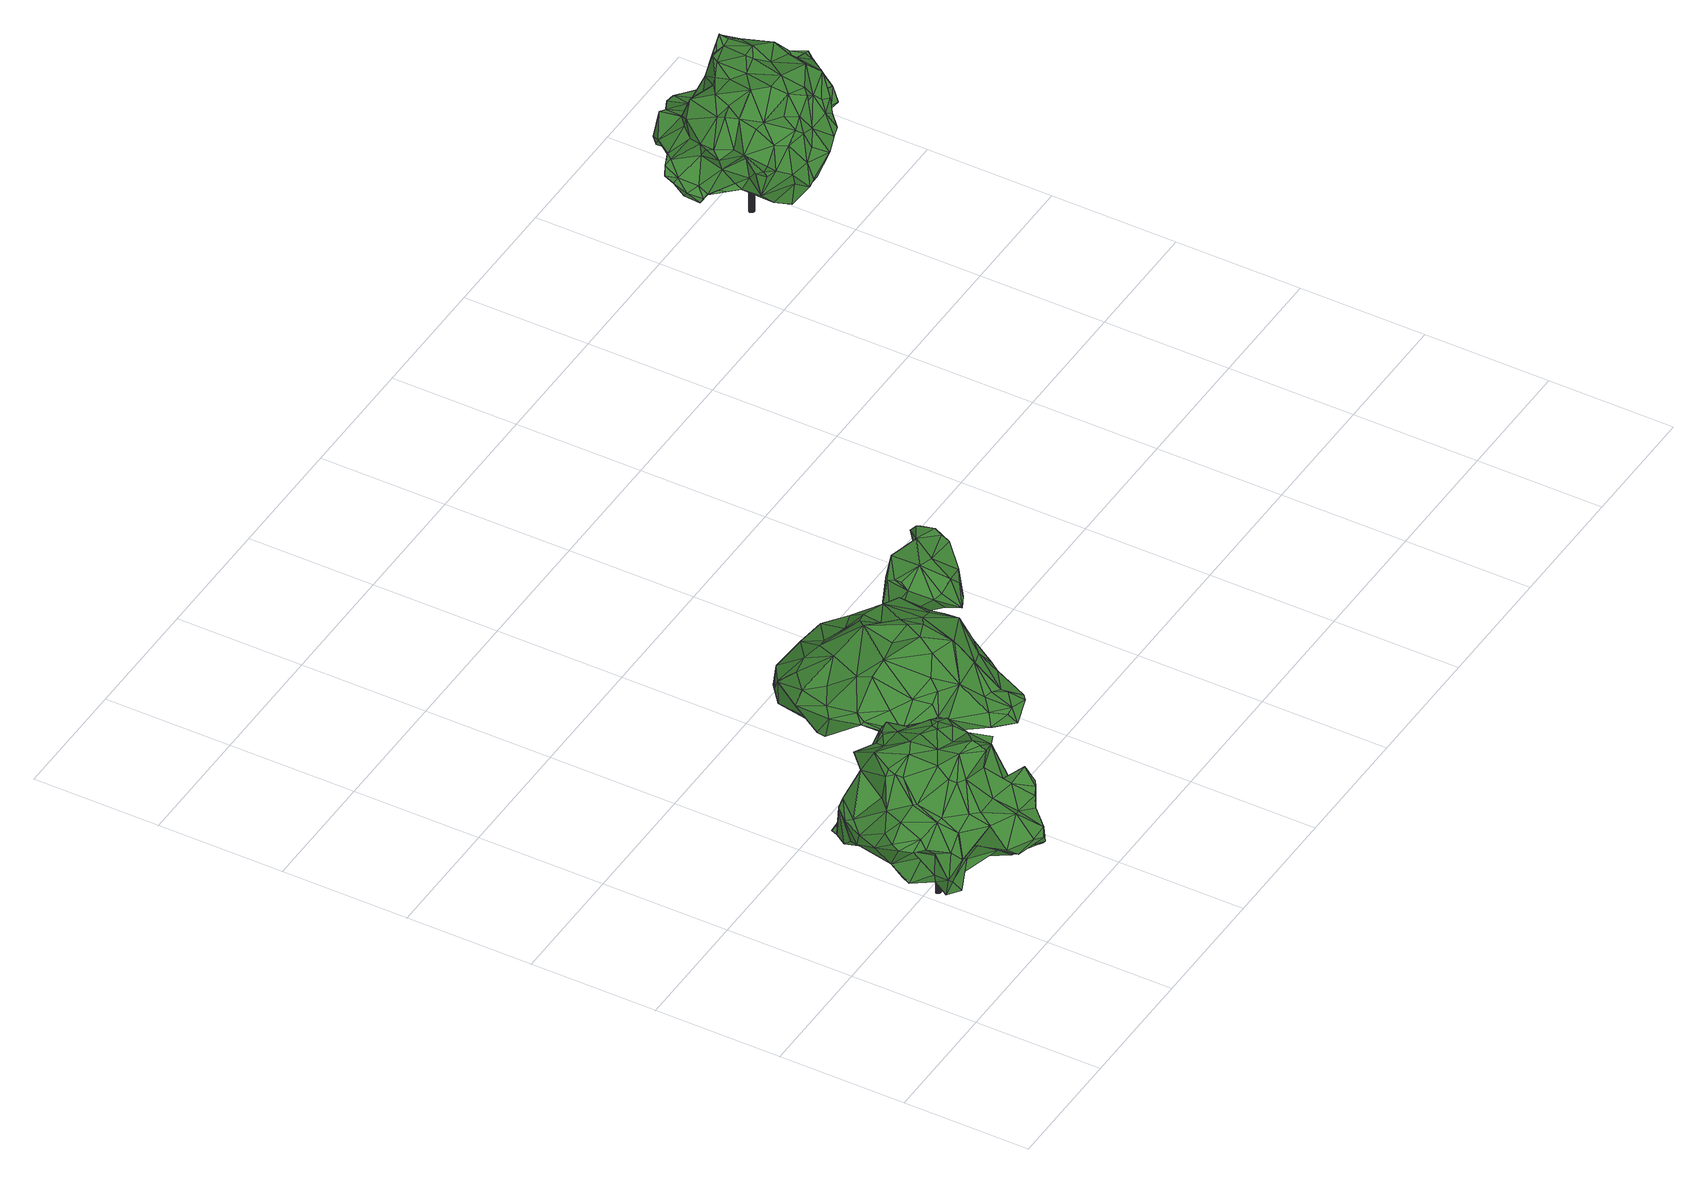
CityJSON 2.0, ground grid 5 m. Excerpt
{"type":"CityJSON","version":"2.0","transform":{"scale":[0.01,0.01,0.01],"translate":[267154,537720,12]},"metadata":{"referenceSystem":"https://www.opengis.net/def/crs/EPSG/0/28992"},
"CityObjects":{
"tree1":{"type":"SolitaryVegetationObject","attributes":{"gtid":501,"crown_width_m":6.7,"crown_median_z":17.72,"crown_r50_m":0.279,"crown_porosity":0.915,"trunk_H_m":3.54,"trunk_DBH_m":0.196,"trunk_radius_m":0.0981,"trunk_base_height_m":14.18,"original_gtid":"503"},"geometry":[{"type":"Solid","lod":"3","boundaries":[[[[0,1,2]],[[3,4,5]],[[6,7,8]],[[9,10,11]],[[12,13,14]],[[15,16,17]],[[6,18,19]],[[20,21,22]],[[23,24,25]],[[26,27,28]],[[29,30,31]],[[25,32,33]],[[34,35,21]],[[36,37,38]],[[9,39,40]],[[41,21,20]],[[42,43,1]],[[2,1,43]],[[44,45,46]],[[47,45,44]],[[39,48,49]],[[50,51,52]],[[46,45,53]],[[54,55,56]],[[57,56,55]],[[29,24,23]],[[58,59,3]],[[60,59,58]],[[61,62,63]],[[48,11,10]],[[64,65,66]],[[23,67,29]],[[19,7,6]],[[68,69,70]],[[71,72,73]],[[74,75,76]],[[77,78,79]],[[58,80,60]],[[34,81,35]],[[35,81,82]],[[83,69,84]],[[85,86,87]],[[67,88,89]],[[90,91,92]],[[41,92,91]],[[93,64,66]],[[94,32,24]],[[92,22,95]],[[84,68,77]],[[96,77,68]],[[28,97,98]],[[44,63,47]],[[33,51,25]],[[78,99,100]],[[101,102,103]],[[104,105,106]],[[47,63,62]],[[107,108,92]],[[70,109,14]],[[9,48,39]],[[85,87,43]],[[92,41,22]],[[52,51,33]],[[23,25,51]],[[0,2,110]],[[44,61,63]],[[111,61,44]],[[112,113,106]],[[114,106,105]],[[115,40,116]],[[115,116,72]],[[75,117,118]],[[119,118,117]],[[120,121,122]],[[98,61,123]],[[62,61,98]],[[124,125,126]],[[22,35,95]],[[15,104,113]],[[102,18,71]],[[127,10,9]],[[127,9,8]],[[128,101,129]],[[130,101,128]],[[131,28,27]],[[23,51,67]],[[90,37,36]],[[132,133,134]],[[108,90,92]],[[31,30,135]],[[132,136,133]],[[137,138,139]],[[119,117,140]],[[141,48,127]],[[49,48,141]],[[50,67,51]],[[98,142,62]],[[49,143,39]],[[90,38,37]],[[67,144,30]],[[114,111,145]],[[146,147,0]],[[148,16,149]],[[15,17,104]],[[52,150,50]],[[77,79,119]],[[151,119,79]],[[71,73,66]],[[94,152,153]],[[115,6,8]],[[108,38,90]],[[101,130,154]],[[155,150,52]],[[107,43,42]],[[156,157,158]],[[159,158,157]],[[138,137,91]],[[20,22,41]],[[78,96,99]],[[75,160,76]],[[65,64,119]],[[42,1,4]],[[116,161,72]],[[1,0,4]],[[162,137,163]],[[13,70,14]],[[13,68,70]],[[84,77,119]],[[164,125,165]],[[100,166,78]],[[94,24,31]],[[152,135,121]],[[135,167,121]],[[24,29,31]],[[35,22,21]],[[145,54,168]],[[145,168,112]],[[144,67,89]],[[93,118,64]],[[169,160,170]],[[169,170,171]],[[103,129,101]],[[127,48,10]],[[91,90,172]],[[140,84,119]],[[112,114,145]],[[162,173,174]],[[163,173,162]],[[53,175,176]],[[177,134,178]],[[130,179,180]],[[133,178,134]],[[181,122,182]],[[121,182,122]],[[8,40,115]],[[9,40,8]],[[183,50,184]],[[3,59,42]],[[185,131,27]],[[186,117,75]],[[146,0,110]],[[121,120,152]],[[187,88,188]],[[188,189,136]],[[133,136,189]],[[113,190,15]],[[25,24,32]],[[176,191,46]],[[40,39,192]],[[40,192,116]],[[30,193,167]],[[110,194,195]],[[58,196,197]],[[43,107,85]],[[167,193,121]],[[198,199,200]],[[11,48,9]],[[188,201,202]],[[131,203,204]],[[13,205,206]],[[151,65,119]],[[202,102,189]],[[123,165,185]],[[12,166,205]],[[207,38,80]],[[136,132,180]],[[4,147,5]],[[65,12,14]],[[183,184,201]],[[199,93,73]],[[66,73,93]],[[4,0,147]],[[46,191,145]],[[71,18,72]],[[162,208,137]],[[209,137,208]],[[210,177,178]],[[157,156,191]],[[104,17,169]],[[72,161,200]],[[116,198,161]],[[211,212,172]],[[159,157,194]],[[3,5,58]],[[58,5,196]],[[136,179,213]],[[41,91,209]],[[214,215,140]],[[148,214,140]],[[100,206,205]],[[127,7,141]],[[159,194,2]],[[41,215,21]],[[201,216,183]],[[201,188,216]],[[110,2,194]],[[32,217,218]],[[47,218,217]],[[126,171,124]],[[195,194,157]],[[195,157,219]],[[140,117,220]],[[221,123,61]],[[222,55,54]],[[216,188,88]],[[31,135,152]],[[198,131,204]],[[145,44,46]],[[184,141,7]],[[211,172,36]],[[8,7,127]],[[199,73,72]],[[184,7,201]],[[92,95,85]],[[137,209,91]],[[221,105,164]],[[183,67,50]],[[32,218,33]],[[18,102,202]],[[111,114,105]],[[47,217,45]],[[114,112,106]],[[64,118,119]],[[145,191,54]],[[144,193,30]],[[160,118,199]],[[140,215,84]],[[209,84,215]],[[209,215,41]],[[210,178,102]],[[157,191,219]],[[121,223,182]],[[36,172,90]],[[201,19,202]],[[122,181,224]],[[176,219,191]],[[94,31,152]],[[185,165,124]],[[202,189,188]],[[146,110,120]],[[79,78,12]],[[78,166,12]],[[30,167,135]],[[56,15,190]],[[214,34,215]],[[21,215,34]],[[28,116,192]],[[159,82,158]],[[56,168,54]],[[145,111,44]],[[190,168,56]],[[177,225,134]],[[115,72,18]],[[6,115,18]],[[198,116,131]],[[131,116,28]],[[26,123,27]],[[185,27,123]],[[18,202,19]],[[62,218,47]],[[52,218,155]],[[33,218,52]],[[82,86,95]],[[150,143,49]],[[28,192,39]],[[42,59,107]],[[176,46,53]],[[222,156,55]],[[39,143,98]],[[150,155,143]],[[67,30,29]],[[67,183,216]],[[67,216,88]],[[129,174,128]],[[98,143,155]],[[158,55,156]],[[105,221,111]],[[61,111,221]],[[174,103,109]],[[174,109,162]],[[147,196,5]],[[147,224,196]],[[174,129,103]],[[102,226,103]],[[102,71,226]],[[160,227,76]],[[187,89,88]],[[208,162,83]],[[208,83,209]],[[164,165,221]],[[218,142,155]],[[218,62,142]],[[98,155,142]],[[225,130,180]],[[225,180,132]],[[12,205,13]],[[113,104,106]],[[136,213,188]],[[196,228,197]],[[170,203,171]],[[82,95,35]],[[227,16,74]],[[79,12,151]],[[201,7,19]],[[148,74,16]],[[214,149,34]],[[148,149,214]],[[55,34,149]],[[55,149,57]],[[124,165,125]],[[221,165,123]],[[149,56,57]],[[132,134,225]],[[3,42,4]],[[123,26,98]],[[228,229,179]],[[130,128,230]],[[107,60,108]],[[182,229,181]],[[217,53,45]],[[187,229,182]],[[179,229,187]],[[187,213,179]],[[197,228,230]],[[186,75,74]],[[76,227,74]],[[103,231,14]],[[65,14,231]],[[66,65,231]],[[66,231,71]],[[71,231,226]],[[103,226,231]],[[170,160,198]],[[199,198,160]],[[224,228,196]],[[181,228,224]],[[198,203,170]],[[198,204,203]],[[166,100,205]],[[169,227,160]],[[26,28,98]],[[105,125,164]],[[105,126,125]],[[102,154,210]],[[53,217,94]],[[94,217,32]],[[101,154,102]],[[87,86,82]],[[98,97,39]],[[87,2,43]],[[39,97,28]],[[2,87,159]],[[82,159,87]],[[229,228,181]],[[187,188,213]],[[154,130,225]],[[210,225,177]],[[56,16,15]],[[148,186,74]],[[227,17,16]],[[149,16,232]],[[56,232,16]],[[56,149,232]],[[17,227,169]],[[151,12,65]],[[84,69,68]],[[96,78,77]],[[187,223,89]],[[182,223,187]],[[58,207,80]],[[100,99,206]],[[96,68,206]],[[13,206,68]],[[99,96,206]],[[112,190,113]],[[210,154,225]],[[112,168,190]],[[207,58,233]],[[122,224,234]],[[235,197,174]],[[174,197,128]],[[207,233,138]],[[211,207,138]],[[178,189,102]],[[120,153,152]],[[120,236,153]],[[133,189,178]],[[153,195,175]],[[195,153,110]],[[110,153,236]],[[14,109,103]],[[199,118,93]],[[92,85,107]],[[72,200,199]],[[120,110,236]],[[136,180,179]],[[85,95,86]],[[83,162,69]],[[107,59,60]],[[83,84,209]],[[144,89,193]],[[89,223,193]],[[179,130,230]],[[179,230,228]],[[121,193,223]],[[49,141,237]],[[49,237,150]],[[150,237,50]],[[184,50,237]],[[184,237,141]],[[109,69,162]],[[109,70,69]],[[219,175,195]],[[219,176,175]],[[94,175,53]],[[153,175,94]],[[75,118,160]],[[148,140,220]],[[148,220,186]],[[163,235,173]],[[174,173,235]],[[82,81,158]],[[55,81,34]],[[158,81,55]],[[54,191,222]],[[156,222,191]],[[171,238,169]],[[126,238,171]],[[126,105,238]],[[104,169,238]],[[104,238,105]],[[120,122,234]],[[120,234,146]],[[139,138,233]],[[197,230,128]],[[147,234,224]],[[146,234,147]],[[171,203,124]],[[185,203,131]],[[124,203,185]],[[207,36,38]],[[198,200,161]],[[186,220,117]],[[235,163,139]],[[137,139,163]],[[36,207,211]],[[108,80,38]],[[108,60,80]],[[197,233,58]],[[235,233,197]],[[139,233,235]],[[138,91,212]],[[172,212,91]],[[138,212,211]],[[239,240,241]],[[239,241,242]],[[242,241,243]],[[242,243,244]],[[241,240,245]],[[241,245,243]],[[243,245,246]],[[243,246,244]],[[245,240,247]],[[245,247,246]],[[246,247,248]],[[246,248,244]],[[247,240,249]],[[247,249,248]],[[248,249,250]],[[248,250,244]],[[249,240,251]],[[249,251,250]],[[250,251,252]],[[250,252,244]],[[251,240,253]],[[251,253,252]],[[252,253,254]],[[252,254,244]],[[253,240,255]],[[253,255,254]],[[254,255,256]],[[254,256,244]],[[255,240,257]],[[255,257,256]],[[256,257,258]],[[256,258,244]],[[257,240,259]],[[257,259,258]],[[258,259,260]],[[258,260,244]],[[259,240,261]],[[259,261,260]],[[260,261,262]],[[260,262,244]],[[261,240,263]],[[261,263,262]],[[262,263,264]],[[262,264,244]],[[263,240,265]],[[263,265,264]],[[264,265,266]],[[264,266,244]],[[265,240,267]],[[265,267,266]],[[266,267,268]],[[266,268,244]],[[267,240,269]],[[267,269,268]],[[268,269,270]],[[268,270,244]],[[269,240,271]],[[269,271,270]],[[270,271,272]],[[270,272,244]],[[271,240,273]],[[271,273,272]],[[272,273,274]],[[272,274,244]],[[273,240,275]],[[273,275,274]],[[274,275,276]],[[274,276,244]],[[275,240,277]],[[275,277,276]],[[276,277,278]],[[276,278,244]],[[277,240,279]],[[277,279,278]],[[278,279,280]],[[278,280,244]],[[279,240,281]],[[279,281,280]],[[280,281,282]],[[280,282,244]],[[281,240,283]],[[281,283,282]],[[282,283,284]],[[282,284,244]],[[283,240,285]],[[283,285,284]],[[284,285,286]],[[284,286,244]],[[285,240,287]],[[285,287,286]],[[286,287,288]],[[286,288,244]],[[287,240,239]],[[287,239,288]],[[288,239,242]],[[288,242,244]]]]}]},
"tree2":{"type":"SolitaryVegetationObject","attributes":{"gtid":573,"crown_width_m":9.31,"crown_median_z":16.06,"crown_r50_m":0.263,"crown_porosity":0.914,"trunk_H_m":3.07,"trunk_DBH_m":0.255,"trunk_radius_m":0.128,"trunk_base_height_m":12.99,"original_gtid":"575"},"geometry":[{"type":"Solid","lod":"3","boundaries":[[[[289,290,291]],[[292,293,294]],[[295,296,297]],[[298,299,300]],[[301,302,303]],[[304,305,306]],[[307,308,306]],[[309,310,302]],[[311,312,313]],[[314,315,316]],[[317,316,315]],[[318,319,320]],[[321,297,296]],[[309,322,323]],[[324,289,325]],[[326,322,309]],[[327,328,329]],[[330,331,332]],[[333,334,335]],[[336,337,338]],[[339,340,341]],[[342,343,344]],[[345,346,304]],[[347,292,294]],[[343,292,347]],[[348,349,350]],[[344,351,352]],[[289,319,318]],[[306,353,354]],[[355,354,353]],[[339,341,303]],[[342,356,324]],[[292,342,324]],[[357,358,359]],[[360,297,315]],[[361,362,363]],[[357,302,301]],[[357,301,358]],[[364,365,366]],[[342,292,343]],[[367,368,369]],[[330,368,367]],[[366,365,370]],[[333,371,340]],[[372,298,300]],[[317,315,297]],[[373,374,375]],[[360,315,314]],[[364,376,335]],[[335,376,377]],[[312,378,327]],[[334,333,340]],[[379,380,381]],[[292,325,293]],[[318,320,382]],[[320,342,382]],[[336,338,300]],[[358,301,303]],[[383,384,300]],[[292,324,325]],[[289,385,325]],[[385,386,387]],[[327,388,328]],[[357,359,369]],[[325,387,389]],[[385,387,325]],[[353,390,391]],[[392,296,393]],[[295,393,296]],[[332,368,330]],[[394,329,395]],[[396,356,397]],[[393,349,348]],[[393,295,349]],[[390,398,391]],[[396,399,356]],[[324,356,399]],[[358,303,341]],[[362,361,400]],[[401,402,352]],[[401,291,402]],[[361,403,400]],[[404,405,345]],[[373,375,355]],[[384,383,316]],[[406,365,364]],[[341,371,358]],[[396,397,320]],[[323,368,332]],[[407,360,366]],[[353,391,355]],[[320,319,408]],[[329,328,409]],[[334,340,339]],[[341,340,371]],[[406,354,410]],[[352,351,411]],[[412,305,304]],[[401,352,411]],[[338,413,371]],[[291,290,402]],[[414,332,415]],[[378,388,327]],[[353,306,305]],[[369,368,326]],[[369,326,357]],[[318,290,289]],[[309,357,326]],[[333,335,377]],[[364,416,406]],[[291,401,411]],[[346,412,304]],[[404,417,405]],[[405,417,418]],[[344,352,402]],[[302,357,309]],[[419,404,345]],[[418,381,405]],[[339,420,421]],[[374,388,378]],[[417,422,421]],[[379,405,380]],[[405,381,380]],[[423,407,370]],[[309,424,310]],[[425,310,424]],[[312,327,313]],[[367,337,330]],[[381,425,379]],[[381,310,425]],[[386,385,411]],[[291,411,385]],[[411,347,386]],[[343,351,344]],[[289,291,385]],[[294,293,426]],[[386,389,387]],[[309,427,424]],[[428,351,343]],[[406,416,429]],[[430,429,416]],[[297,431,295]],[[432,420,339]],[[379,346,405]],[[379,425,346]],[[433,429,430]],[[345,405,346]],[[431,360,312]],[[407,312,360]],[[314,366,360]],[[338,367,413]],[[434,323,414]],[[325,435,293]],[[436,297,321]],[[389,435,325]],[[392,393,362]],[[330,437,331]],[[428,411,351]],[[372,438,298]],[[415,332,331]],[[362,439,392]],[[392,439,436]],[[321,392,436]],[[439,438,372]],[[440,370,365]],[[440,365,406]],[[439,372,436]],[[436,372,384]],[[370,440,441]],[[300,384,372]],[[438,400,403]],[[438,439,400]],[[362,400,439]],[[392,321,296]],[[391,328,388]],[[345,304,308]],[[345,308,419]],[[298,403,299]],[[298,438,403]],[[437,299,403]],[[404,442,417]],[[419,433,442]],[[389,347,426]],[[389,386,347]],[[294,426,347]],[[410,354,355]],[[389,426,435]],[[293,435,426]],[[431,311,295]],[[319,289,443]],[[444,376,366]],[[415,445,361]],[[307,354,406]],[[353,305,412]],[[434,427,323]],[[309,323,427]],[[425,446,346]],[[316,317,384]],[[436,384,317]],[[297,360,431]],[[307,306,354]],[[356,320,397]],[[356,342,320]],[[447,350,394]],[[402,290,318]],[[396,448,399]],[[334,416,364]],[[335,334,364]],[[374,441,410]],[[373,388,374]],[[324,449,289]],[[408,396,320]],[[368,322,326]],[[306,308,304]],[[450,434,447]],[[313,329,350]],[[361,445,403]],[[437,403,445]],[[366,376,364]],[[398,450,394]],[[299,336,300]],[[361,451,452]],[[330,337,437]],[[378,312,374]],[[312,311,431]],[[307,406,429]],[[419,442,404]],[[312,407,374]],[[344,402,382]],[[350,451,348]],[[447,451,350]],[[339,416,334]],[[430,416,339]],[[410,355,375]],[[423,374,407]],[[329,409,395]],[[396,408,448]],[[433,307,429]],[[433,308,307]],[[324,448,449]],[[448,324,399]],[[448,408,319]],[[313,350,349]],[[393,363,362]],[[412,453,390]],[[419,308,433]],[[394,450,447]],[[331,437,445]],[[383,338,371]],[[300,338,383]],[[412,390,353]],[[344,382,342]],[[448,319,449]],[[313,349,311]],[[295,311,349]],[[451,363,348]],[[323,322,368]],[[428,343,347]],[[414,447,434]],[[414,415,447]],[[317,297,436]],[[451,361,363]],[[319,443,449]],[[449,443,289]],[[331,445,415]],[[370,407,366]],[[446,425,424]],[[398,394,395]],[[409,391,395]],[[398,395,391]],[[394,350,329]],[[383,377,376]],[[442,422,417]],[[310,432,302]],[[381,432,310]],[[432,339,302]],[[339,303,302]],[[414,323,332]],[[415,361,452]],[[371,454,383]],[[333,454,371]],[[410,375,374]],[[415,452,451]],[[447,415,451]],[[410,440,406]],[[358,413,359]],[[402,318,382]],[[417,420,418]],[[381,420,432]],[[417,421,420]],[[346,453,412]],[[381,418,420]],[[348,363,393]],[[430,421,422]],[[346,455,453]],[[377,454,333]],[[383,454,377]],[[299,337,336]],[[299,437,337]],[[367,338,337]],[[444,383,376]],[[358,371,413]],[[391,388,373]],[[366,314,444]],[[316,444,314]],[[367,359,413]],[[391,373,355]],[[369,359,367]],[[444,316,383]],[[313,327,329]],[[446,424,456]],[[390,453,455]],[[433,422,442]],[[430,422,433]],[[424,457,456]],[[390,457,398]],[[456,457,390]],[[446,456,390]],[[430,339,421]],[[450,398,457]],[[427,457,424]],[[427,434,457]],[[450,457,434]],[[390,455,446]],[[346,446,455]],[[423,441,374]],[[423,370,441]],[[410,441,440]],[[428,347,411]],[[409,328,391]],[[458,459,460]],[[458,460,461]],[[461,460,462]],[[461,462,463]],[[460,459,464]],[[460,464,462]],[[462,464,465]],[[462,465,463]],[[464,459,466]],[[464,466,465]],[[465,466,467]],[[465,467,463]],[[466,459,468]],[[466,468,467]],[[467,468,469]],[[467,469,463]],[[468,459,470]],[[468,470,469]],[[469,470,471]],[[469,471,463]],[[470,459,472]],[[470,472,471]],[[471,472,473]],[[471,473,463]],[[472,459,474]],[[472,474,473]],[[473,474,475]],[[473,475,463]],[[474,459,476]],[[474,476,475]],[[475,476,477]],[[475,477,463]],[[476,459,478]],[[476,478,477]],[[477,478,479]],[[477,479,463]],[[478,459,480]],[[478,480,479]],[[479,480,481]],[[479,481,463]],[[480,459,482]],[[480,482,481]],[[481,482,483]],[[481,483,463]],[[482,459,484]],[[482,484,483]],[[483,484,485]],[[483,485,463]],[[484,459,486]],[[484,486,485]],[[485,486,487]],[[485,487,463]],[[486,459,488]],[[486,488,487]],[[487,488,489]],[[487,489,463]],[[488,459,490]],[[488,490,489]],[[489,490,491]],[[489,491,463]],[[490,459,492]],[[490,492,491]],[[491,492,493]],[[491,493,463]],[[492,459,494]],[[492,494,493]],[[493,494,495]],[[493,495,463]],[[494,459,496]],[[494,496,495]],[[495,496,497]],[[495,497,463]],[[496,459,498]],[[496,498,497]],[[497,498,499]],[[497,499,463]],[[498,459,500]],[[498,500,499]],[[499,500,501]],[[499,501,463]],[[500,459,502]],[[500,502,501]],[[501,502,503]],[[501,503,463]],[[502,459,504]],[[502,504,503]],[[503,504,505]],[[503,505,463]],[[504,459,506]],[[504,506,505]],[[505,506,507]],[[505,507,463]],[[506,459,458]],[[506,458,507]],[[507,458,461]],[[507,461,463]]]]}]},
"tree3":{"type":"SolitaryVegetationObject","attributes":{"gtid":506,"crown_width_m":6.68,"crown_median_z":17.05,"crown_r50_m":0.261,"crown_porosity":0.913,"trunk_H_m":3.73,"trunk_DBH_m":0.203,"trunk_radius_m":0.101,"trunk_base_height_m":13.32,"original_gtid":"508"},"geometry":[{"type":"Solid","lod":"3","boundaries":[[[[508,509,510]],[[511,512,513]],[[514,515,516]],[[517,518,519]],[[520,518,517]],[[521,522,523]],[[524,525,526]],[[524,526,527]],[[528,529,530]],[[528,530,531]],[[532,533,534]],[[535,536,537]],[[519,538,517]],[[539,540,541]],[[542,543,544]],[[545,546,547]],[[547,548,545]],[[549,550,523]],[[535,518,551]],[[552,553,554]],[[554,555,552]],[[556,524,527]],[[557,558,559]],[[560,556,527]],[[527,561,560]],[[561,556,560]],[[561,559,556]],[[521,523,562]],[[563,530,564]],[[565,566,567]],[[568,569,570]],[[536,535,551]],[[571,572,573]],[[535,537,574]],[[561,575,559]],[[576,528,531]],[[522,577,523]],[[578,577,522]],[[579,580,550]],[[576,533,581]],[[576,581,528]],[[582,583,514]],[[580,579,584]],[[539,585,586]],[[587,564,530]],[[529,587,530]],[[527,526,561]],[[570,569,588]],[[589,541,590]],[[545,591,546]],[[592,569,568]],[[587,593,515]],[[588,517,538]],[[594,520,595]],[[596,584,579]],[[597,598,599]],[[600,601,602]],[[546,591,603]],[[604,605,566]],[[606,534,607]],[[587,515,514]],[[608,539,582]],[[604,566,565]],[[590,541,609]],[[610,611,612]],[[613,614,615]],[[616,617,618]],[[542,619,620]],[[574,588,538]],[[574,570,588]],[[621,622,606]],[[610,623,624]],[[625,626,615]],[[627,628,629]],[[559,558,516]],[[529,630,587]],[[631,554,632]],[[631,555,554]],[[523,628,627]],[[633,634,635]],[[630,529,636]],[[514,637,582]],[[516,637,514]],[[638,639,640]],[[608,540,539]],[[608,641,540]],[[606,642,643]],[[589,642,606]],[[621,606,643]],[[521,644,645]],[[605,604,626]],[[598,646,600]],[[647,648,604]],[[626,604,648]],[[649,650,651]],[[568,570,652]],[[557,559,575]],[[629,653,654]],[[655,654,653]],[[544,619,542]],[[534,656,532]],[[534,520,656]],[[657,603,591]],[[607,586,585]],[[607,658,586]],[[618,646,598]],[[582,637,608]],[[641,608,659]],[[657,660,661]],[[662,663,664]],[[665,578,645]],[[565,666,667]],[[668,669,670]],[[669,671,670]],[[672,673,674]],[[632,674,673]],[[508,654,675]],[[657,661,603]],[[663,513,670]],[[668,670,676]],[[593,587,630]],[[677,518,520]],[[677,520,622]],[[549,577,678]],[[679,680,681]],[[682,683,543]],[[615,626,613]],[[684,685,640]],[[686,685,684]],[[546,687,547]],[[667,688,604]],[[523,627,562]],[[610,670,513]],[[640,592,684]],[[689,684,592]],[[624,623,688]],[[624,667,690]],[[625,605,626]],[[660,562,691]],[[652,570,692]],[[654,593,629]],[[647,613,648]],[[626,648,613]],[[537,570,574]],[[549,579,550]],[[544,683,693]],[[543,683,544]],[[541,585,539]],[[618,659,616]],[[641,659,618]],[[660,657,644]],[[660,644,562]],[[618,617,694]],[[695,664,679]],[[695,679,681]],[[565,667,604]],[[632,696,697]],[[555,697,696]],[[553,698,687]],[[547,687,698]],[[621,633,625]],[[633,635,625]],[[647,604,688]],[[699,647,688]],[[630,629,593]],[[670,700,676]],[[602,598,600]],[[701,598,602]],[[610,624,690]],[[525,651,702]],[[696,703,555]],[[508,675,509]],[[609,704,590]],[[606,622,534]],[[705,635,706]],[[528,661,636]],[[687,686,553]],[[524,707,708]],[[709,612,646]],[[562,644,521]],[[574,538,519]],[[535,574,519]],[[708,710,649]],[[668,649,710]],[[676,711,650]],[[509,712,559]],[[713,559,712]],[[713,556,559]],[[711,676,700]],[[612,700,610]],[[670,610,700]],[[583,582,539]],[[523,550,628]],[[588,640,639]],[[580,714,655]],[[612,600,646]],[[568,572,571]],[[643,633,621]],[[625,615,715]],[[532,656,581]],[[593,508,716]],[[654,508,593]],[[681,708,707]],[[717,707,524]],[[678,577,578]],[[521,645,522]],[[718,557,719]],[[718,637,557]],[[596,673,620]],[[672,543,620]],[[672,720,543]],[[689,686,684]],[[717,713,712]],[[652,614,572]],[[652,572,568]],[[717,721,713]],[[689,592,568]],[[694,650,711]],[[702,651,650]],[[702,650,694]],[[556,721,524]],[[508,510,716]],[[722,660,691]],[[722,691,630]],[[627,691,562]],[[513,512,610]],[[623,610,512]],[[664,554,662]],[[565,567,666]],[[723,689,724]],[[664,632,554]],[[590,642,589]],[[588,639,725]],[[630,636,722]],[[618,694,646]],[[726,704,706]],[[601,611,690]],[[601,690,667]],[[687,546,638]],[[706,635,634]],[[520,517,727]],[[520,727,725]],[[726,643,728]],[[665,645,644]],[[584,714,580]],[[723,724,571]],[[662,554,511]],[[551,621,715]],[[715,621,625]],[[632,697,631]],[[671,669,664]],[[671,664,663]],[[552,698,553]],[[541,589,585]],[[688,573,699]],[[623,573,688]],[[531,530,563]],[[511,723,512]],[[594,595,546]],[[594,546,603]],[[520,725,595]],[[535,519,518]],[[638,546,595]],[[638,595,725]],[[700,612,709]],[[729,602,666]],[[596,730,584]],[[709,646,694]],[[553,686,689]],[[716,515,593]],[[580,655,550]],[[669,680,679]],[[681,680,708]],[[710,708,680]],[[520,731,622]],[[672,620,673]],[[629,691,627]],[[630,691,629]],[[713,721,556]],[[732,695,733]],[[703,665,555]],[[631,697,555]],[[633,726,634]],[[528,636,529]],[[710,680,669]],[[621,551,622]],[[549,523,577]],[[699,573,572]],[[614,613,572]],[[692,570,734]],[[536,551,715]],[[536,715,615]],[[620,543,542]],[[590,728,642]],[[590,704,728]],[[718,616,659]],[[549,678,673]],[[549,673,596]],[[658,735,563]],[[689,736,553]],[[723,736,689]],[[662,511,663]],[[513,663,511]],[[723,511,736]],[[623,512,723]],[[736,511,554]],[[736,554,553]],[[606,585,589]],[[607,585,606]],[[737,528,738]],[[726,728,704]],[[571,724,689]],[[597,609,541]],[[670,739,663]],[[637,718,740]],[[637,740,608]],[[597,541,540]],[[725,639,638]],[[597,540,641]],[[598,597,618]],[[653,629,628]],[[653,628,550]],[[658,607,735]],[[694,617,702]],[[616,702,617]],[[669,679,664]],[[624,688,667]],[[647,699,572]],[[647,572,613]],[[723,573,623]],[[571,689,568]],[[571,573,723]],[[609,599,701]],[[598,701,599]],[[597,599,609]],[[596,579,549]],[[611,610,690]],[[729,701,602]],[[701,729,609]],[[640,685,638]],[[704,609,729]],[[531,735,576]],[[514,564,587]],[[563,564,583]],[[514,583,564]],[[566,666,567]],[[566,729,666]],[[548,644,545]],[[712,682,717]],[[578,522,645]],[[702,719,525]],[[668,710,741]],[[669,741,710]],[[669,668,741]],[[525,719,526]],[[557,526,719]],[[732,672,632]],[[632,672,674]],[[681,733,695]],[[732,733,672]],[[622,551,518]],[[677,622,518]],[[672,733,720]],[[559,510,509]],[[548,547,698]],[[548,698,552]],[[524,721,717]],[[643,726,633]],[[705,566,605]],[[566,706,704]],[[705,706,566]],[[700,709,711]],[[709,694,711]],[[660,722,661]],[[636,661,722]],[[583,539,586]],[[583,658,563]],[[509,675,742]],[[536,692,734]],[[696,632,673]],[[661,737,603]],[[737,594,603]],[[661,528,737]],[[720,733,543]],[[591,545,644]],[[591,644,657]],[[526,557,575]],[[526,575,561]],[[607,534,743]],[[516,510,559]],[[716,510,516]],[[716,516,515]],[[681,543,733]],[[616,718,719]],[[712,693,683]],[[616,719,702]],[[686,687,685]],[[656,528,581]],[[532,581,533]],[[744,533,576]],[[643,642,728]],[[705,625,635]],[[705,605,625]],[[544,693,619]],[[714,619,693]],[[742,675,654]],[[708,745,524]],[[525,524,745]],[[525,745,651]],[[533,744,743]],[[533,743,534]],[[583,586,658]],[[707,682,543]],[[681,707,543]],[[548,552,555]],[[717,682,707]],[[726,706,634]],[[649,651,745]],[[649,745,708]],[[712,742,693]],[[509,742,712]],[[655,714,742]],[[655,742,654]],[[742,714,693]],[[656,520,528]],[[737,738,594]],[[673,678,746]],[[696,673,746]],[[696,746,578]],[[678,578,746]],[[696,665,703]],[[578,665,696]],[[555,665,548]],[[665,644,548]],[[687,638,685]],[[663,739,671]],[[520,534,731]],[[622,731,534]],[[743,744,735]],[[550,655,653]],[[520,594,738]],[[520,738,528]],[[682,712,683]],[[563,735,531]],[[637,516,558]],[[557,637,558]],[[659,608,740]],[[659,740,718]],[[671,739,670]],[[666,601,667]],[[602,601,666]],[[714,730,619]],[[584,730,714]],[[619,730,620]],[[596,620,730]],[[676,650,747]],[[668,676,747]],[[649,747,650]],[[668,747,649]],[[588,727,517]],[[725,727,588]],[[664,695,748]],[[664,748,632]],[[732,748,695]],[[632,748,732]],[[612,601,600]],[[612,611,601]],[[614,692,615]],[[652,692,614]],[[615,692,536]],[[618,597,749]],[[641,749,597]],[[618,749,641]],[[729,566,750]],[[704,750,566]],[[729,750,704]],[[743,735,607]],[[744,576,735]],[[537,734,570]],[[537,536,734]],[[588,569,640]],[[592,640,569]],[[751,752,753]],[[751,753,754]],[[754,753,755]],[[754,755,756]],[[753,752,757]],[[753,757,755]],[[755,757,758]],[[755,758,756]],[[757,752,759]],[[757,759,758]],[[758,759,760]],[[758,760,756]],[[759,752,761]],[[759,761,760]],[[760,761,762]],[[760,762,756]],[[761,752,763]],[[761,763,762]],[[762,763,764]],[[762,764,756]],[[763,752,765]],[[763,765,764]],[[764,765,766]],[[764,766,756]],[[765,752,767]],[[765,767,766]],[[766,767,768]],[[766,768,756]],[[767,752,769]],[[767,769,768]],[[768,769,770]],[[768,770,756]],[[769,752,771]],[[769,771,770]],[[770,771,772]],[[770,772,756]],[[771,752,773]],[[771,773,772]],[[772,773,774]],[[772,774,756]],[[773,752,775]],[[773,775,774]],[[774,775,776]],[[774,776,756]],[[775,752,777]],[[775,777,776]],[[776,777,778]],[[776,778,756]],[[777,752,779]],[[777,779,778]],[[778,779,780]],[[778,780,756]],[[779,752,781]],[[779,781,780]],[[780,781,782]],[[780,782,756]],[[781,752,783]],[[781,783,782]],[[782,783,784]],[[782,784,756]],[[783,752,785]],[[783,785,784]],[[784,785,786]],[[784,786,756]],[[785,752,787]],[[785,787,786]],[[786,787,788]],[[786,788,756]],[[787,752,789]],[[787,789,788]],[[788,789,790]],[[788,790,756]],[[789,752,791]],[[789,791,790]],[[790,791,792]],[[790,792,756]],[[791,752,793]],[[791,793,792]],[[792,793,794]],[[792,794,756]],[[793,752,795]],[[793,795,794]],[[794,795,796]],[[794,796,756]],[[795,752,797]],[[795,797,796]],[[796,797,798]],[[796,798,756]],[[797,752,799]],[[797,799,798]],[[798,799,800]],[[798,800,756]],[[799,752,751]],[[799,751,800]],[[800,751,754]],[[800,754,756]]]]}]}
},
"vertices":[
[354,77,592],[458,30,586],[462,103,669],[456,113,492],[404,61,546],[454,114,491],[393,670,486],[304,653,512],[350,713,467],[295,727,487],[259,727,478],[259,728,480],[704,485,399],[739,393,416],[644,462,388],[643,485,813],[677,455,717],[651,494,805],[466,586,512],[380,566,540],[680,180,636],[672,209,656],[678,151,642],[88,360,666],[161,314,685],[93,390,680],[376,671,753],[393,665,756],[387,580,641],[116,320,653],[194,366,584],[160,292,647],[170,400,720],[127,438,685],[639,238,657],[649,178,718],[624,114,411],[628,96,421],[617,84,431],[309,699,617],[385,712,552],[690,214,595],[499,15,572],[537,37,584],[361,476,857],[301,466,801],[386,375,830],[279,485,823],[241,697,487],[226,681,628],[141,557,575],[104,467,622],[137,548,622],[264,388,738],[519,314,873],[618,294,794],[607,383,818],[655,309,796],[510,147,429],[526,105,488],[569,86,463],[322,594,846],[262,513,813],[283,515,832],[676,579,479],[682,556,417],[618,599,506],[143,422,541],[715,367,426],[649,359,490],[676,348,396],[507,573,516],[513,681,572],[596,627,538],[727,547,677],[730,548,627],[713,596,668],[779,430,441],[800,461,380],[770,456,413],[575,92,449],[590,230,685],[572,184,693],[609,351,581],[695,372,527],[589,98,605],[607,111,644],[507,119,643],[210,415,434],[201,383,426],[629,97,422],[635,130,536],[635,128,538],[657,596,511],[245,296,708],[636,125,658],[819,404,439],[292,623,638],[310,641,754],[830,414,374],[829,414,372],[475,393,427],[435,490,421],[561,443,450],[601,529,819],[483,595,823],[561,499,834],[560,48,539],[606,69,454],[600,380,459],[357,148,672],[412,501,870],[550,472,837],[600,498,824],[488,504,846],[437,711,522],[466,650,607],[744,487,533],[669,560,531],[749,486,523],[268,206,559],[220,235,487],[280,253,430],[365,700,772],[500,672,787],[474,654,799],[532,664,801],[242,695,486],[458,305,372],[518,378,437],[437,363,322],[433,574,710],[349,477,312],[339,509,333],[360,504,308],[202,279,604],[370,450,353],[554,209,506],[572,151,461],[532,167,469],[695,385,575],[204,646,493],[272,535,699],[254,682,649],[242,355,526],[455,415,837],[358,210,557],[382,213,538],[693,425,678],[608,346,691],[175,627,630],[741,454,428],[236,236,600],[289,237,654],[425,459,391],[179,596,644],[523,260,846],[415,278,788],[525,271,765],[469,202,694],[690,602,668],[505,651,599],[580,348,517],[482,236,502],[465,641,804],[434,651,783],[799,460,378],[226,295,572],[535,400,820],[613,559,786],[581,602,722],[560,639,766],[625,116,413],[507,362,518],[535,371,448],[275,295,708],[370,321,803],[379,509,323],[375,535,350],[397,364,369],[371,449,351],[320,241,366],[257,267,382],[183,515,550],[201,585,511],[409,662,765],[700,475,630],[299,331,462],[285,461,461],[395,459,450],[601,439,830],[460,331,849],[350,629,565],[227,298,481],[378,197,698],[342,224,706],[456,172,481],[444,266,421],[543,602,620],[605,619,570],[537,631,601],[298,563,536],[368,506,502],[513,624,761],[575,572,709],[793,455,381],[793,398,404],[581,121,433],[556,235,591],[655,246,600],[424,519,370],[621,127,404],[622,128,407],[369,393,447],[639,387,629],[657,246,602],[275,446,520],[250,397,742],[201,474,718],[375,291,796],[690,447,600],[410,606,805],[526,286,858],[234,297,445],[383,258,456],[406,479,340],[541,464,500],[676,516,715],[359,271,396],[324,272,376],[455,305,371],[615,539,495],[612,436,701],[512,149,429],[310,269,532],[446,251,447],[291,237,652],[195,616,523],[578,559,780],[435,395,217],[425,395,218],[434,398,217],[456,410,571],[456,413,571],[446,410,572],[433,400,217],[455,415,571],[432,402,217],[453,417,571],[430,404,217],[451,419,571],[427,405,217],[449,419,572],[425,405,218],[446,420,572],[422,404,218],[443,419,572],[420,403,218],[441,418,572],[418,402,218],[439,417,572],[416,400,218],[438,414,572],[415,397,218],[437,412,573],[415,395,219],[437,410,573],[416,392,219],[437,407,573],[417,390,219],[438,405,573],[418,388,219],[440,403,573],[420,386,219],[442,401,573],[423,385,218],[444,400,573],[425,385,218],[447,400,572],[428,386,218],[449,401,572],[430,387,218],[452,402,572],[432,388,218],[454,403,572],[434,390,218],[455,405,572],[435,393,217],[456,408,572],
[1712,1212,421],[1713,1124,330],[1776,1123,350],[1852,1295,290],[1926,1373,358],[1926,1370,355],[1169,1332,380],[1121,1344,403],[1194,1312,492],[882,1228,535],[813,1166,530],[931,1108,623],[961,726,541],[949,697,506],[1005,731,565],[1383,707,376],[1381,738,371],[1398,742,406],[1326,752,495],[1356,695,421],[891,794,382],[1012,688,398],[1241,1287,369],[1336,1227,400],[1236,1268,354],[1192,1137,610],[1147,1187,557],[1108,1105,654],[1070,1226,543],[1679,1137,318],[1637,1215,357],[1642,1252,220],[1110,1335,466],[828,830,458],[893,912,451],[1727,1335,402],[1840,1299,412],[825,799,468],[1287,1167,345],[1299,1089,339],[1223,1131,349],[744,1017,512],[758,1074,416],[763,1045,405],[1114,866,677],[1198,784,634],[1181,891,675],[849,1087,554],[780,1049,531],[880,985,618],[1098,698,543],[1099,808,639],[1025,770,596],[1736,1281,209],[1837,1269,243],[1832,1155,183],[1280,551,391],[1211,627,356],[1915,1221,338],[1073,1274,367],[1175,1305,366],[1103,1196,356],[1835,1155,185],[1818,1097,250],[1379,885,366],[1411,825,469],[1453,930,388],[1670,1311,230],[834,777,495],[931,789,560],[853,836,547],[1257,1232,518],[868,1295,374],[926,1347,394],[1019,1286,400],[1239,928,649],[1315,945,609],[1263,1100,621],[784,929,547],[769,904,512],[776,898,523],[1355,1089,587],[940,912,681],[935,1228,560],[1429,1026,412],[1438,1117,428],[1432,1026,414],[1177,981,664],[1148,935,680],[1355,1176,383],[1111,579,392],[1102,567,400],[1084,565,415],[1744,1129,240],[1054,1057,693],[986,1196,594],[1784,1205,402],[1933,1221,364],[1930,1249,385],[1328,1088,336],[1936,1279,398],[1209,832,391],[1304,941,356],[1045,1361,366],[1045,1359,364],[1098,1050,350],[1190,1036,363],[1629,1317,232],[1637,1312,229],[1186,948,383],[1653,1315,364],[885,1319,417],[1827,1118,295],[1778,1078,235],[868,1296,472],[1257,525,429],[1177,510,389],[1365,852,587],[1359,1179,498],[1630,1285,243],[1240,1059,372],[1474,977,475],[1872,1147,312],[1344,734,366],[886,927,636],[943,998,392],[849,1124,362],[1205,780,628],[1183,535,445],[1153,533,437],[1291,550,418],[1118,592,446],[1168,636,462],[1202,630,462],[1378,1150,510],[1012,838,394],[1076,685,373],[1934,1336,385],[987,848,399],[1858,1210,288],[1247,723,523],[1232,717,540],[1245,1282,448],[1002,688,458],[1245,616,447],[948,996,389],[1913,1342,398],[1058,1316,508],[767,1168,493],[870,1297,475],[943,1345,470],[1367,973,568],[1424,1049,502],[1245,586,449],[1645,1245,378],[1160,1048,631],[781,1141,446],[1111,726,389],[956,1082,356],[1642,1303,367],[1645,1274,377],[1068,1008,361],[1018,1196,404],[994,1166,429],[1274,729,380],[1054,944,662],[1224,751,394],[1124,813,428],[1092,921,390],[1238,994,99],[1225,995,99],[1238,998,99],[1226,1014,407],[1225,1018,406],[1213,1015,406],[1236,1001,99],[1224,1021,406],[1235,1003,99],[1223,1024,406],[1232,1006,98],[1220,1026,406],[1229,1007,98],[1217,1027,405],[1226,1008,98],[1214,1028,405],[1223,1007,98],[1210,1028,405],[1219,1006,98],[1207,1027,405],[1217,1005,98],[1205,1025,405],[1214,1002,98],[1202,1022,405],[1213,999,98],[1201,1019,405],[1212,996,98],[1200,1016,406],[1212,992,99],[1200,1013,406],[1214,989,99],[1202,1010,406],[1215,987,99],[1203,1007,406],[1218,984,99],[1206,1005,406],[1221,983,100],[1209,1003,407],[1224,982,100],[1212,1003,407],[1228,983,100],[1215,1003,407],[1231,984,100],[1218,1004,407],[1233,985,100],[1221,1006,407],[1236,988,100],[1224,1008,407],[1237,991,100],[1225,1011,407],
[3124,2854,590],[3113,2825,561],[3156,2791,593],[3390,2877,384],[3460,2786,415],[3408,2833,347],[3329,2823,726],[3256,2870,687],[3219,2805,681],[3636,3099,513],[3639,3039,523],[3656,3065,515],[3545,3065,582],[3198,3140,477],[3169,3110,474],[3147,3089,518],[3119,2660,465],[3205,2582,531],[3157,2621,568],[3123,2638,559],[3425,3062,618],[3345,2982,669],[3360,2984,692],[3426,3032,719],[3533,3032,721],[3524,3061,737],[3579,3011,698],[3677,3051,512],[3712,3023,481],[3676,3051,510],[3637,3098,512],[3452,2771,723],[3473,2688,690],[3570,2740,704],[3054,2867,393],[3084,2855,414],[3060,2857,411],[3349,3152,428],[3426,3140,434],[3402,3118,384],[3309,3127,426],[3098,3025,519],[3098,3024,521],[3656,2948,533],[3307,3040,433],[3406,3000,409],[3337,2931,440],[3306,3039,435],[3107,2675,568],[3243,2679,596],[3248,2755,635],[3126,2733,615],[3111,2646,586],[3112,2645,587],[3235,3136,564],[3408,3003,721],[3362,2926,706],[3701,2686,454],[3727,2722,494],[3701,2686,456],[3568,2975,390],[3608,3003,495],[3659,3012,476],[3586,2915,452],[3649,2914,420],[3578,2875,445],[3656,3065,513],[3168,2664,562],[3444,3044,710],[3174,3081,471],[3176,3081,470],[3037,2999,519],[3037,2998,521],[3501,3031,712],[3381,2770,727],[3406,2884,719],[2998,2978,511],[3524,2854,697],[3479,2899,727],[3275,2935,697],[3617,3091,503],[3602,2827,689],[3610,2799,678],[3369,3165,482],[3551,2989,489],[3192,2879,680],[3500,3101,496],[3510,3107,494],[3044,2973,486],[3528,2687,614],[3526,2634,555],[3548,2664,590],[3557,2607,479],[3571,2696,420],[3578,2639,516],[3382,3165,518],[3704,2777,419],[3721,2789,465],[3626,2900,695],[3523,2926,744],[3393,2710,708],[3632,2709,637],[3484,2731,363],[3551,2679,391],[3544,2649,376],[3734,2910,391],[3730,2940,395],[3738,2958,484],[3371,2633,578],[3385,2609,516],[3435,2637,552],[3035,2909,432],[3042,2925,409],[3682,2885,616],[3616,2966,624],[3550,2811,442],[3573,2735,447],[3728,2907,503],[3733,2879,409],[3239,3049,575],[3195,3013,580],[3180,2996,627],[3231,3009,678],[3260,2975,506],[3231,2921,454],[3710,2854,597],[3728,2822,610],[3709,2853,596],[3323,3018,582],[3268,2735,660],[3511,3106,492],[3546,3117,499],[3511,3076,500],[3448,2665,681],[3661,2842,613],[3688,2876,622],[3288,3142,464],[3200,3138,476],[3527,2602,464],[3702,2870,402],[3727,2880,399],[3229,2598,373],[3304,2555,449],[3250,2541,460],[3656,2944,433],[3158,2968,570],[3128,2911,590],[3074,2998,523],[3513,3014,697],[3349,3172,513],[3480,2930,727],[3390,2661,630],[3260,3124,561],[3350,3084,538],[3359,2859,393],[3369,2831,375],[3319,2823,421],[3237,3095,505],[3662,2691,464],[3642,2708,434],[3349,2650,387],[3327,2724,447],[3420,2714,358],[3368,2729,452],[3142,2899,449],[3148,2987,454],[3164,2919,465],[3123,2883,580],[3362,2611,350],[3609,3010,520],[3162,3037,429],[3293,2772,446],[3219,2702,459],[3163,2763,418],[3160,2788,437],[3083,2855,416],[3481,3011,478],[3433,3049,411],[3439,3037,396],[3437,3067,388],[3612,2801,439],[3490,2984,461],[3570,2698,418],[3241,3050,576],[3706,2993,470],[3075,2885,449],[3436,2566,471],[3274,2788,463],[3189,3022,450],[3223,3006,483],[3392,3087,419],[3649,2885,425],[3452,2647,383],[3592,2655,569],[3316,2588,501],[3232,3046,506],[3702,2788,606],[3655,2803,547],[3710,2795,604],[3162,2763,420],[3182,2645,395],[3494,2613,444],[3240,2646,418],[3395,2596,374],[3120,2817,520],[3179,2756,552],[3024,2939,498],[3725,2938,501],[3194,2849,689],[3180,2743,467],[3336,2645,612],[3279,2641,584],[3110,2866,439],[3162,2693,540],[3286,3035,570],[3464,2868,470],[3478,2922,512],[3546,3119,501],[3729,2822,612],[3616,3092,505],[3712,2824,613],[3614,2705,560],[3013,2951,478],[3506,3005,594],[3193,2819,497],[3162,2790,436],[3711,3022,480],[3500,3029,714],[3401,2905,405],[3415,3082,515],[3487,3064,528],[3423,2775,404],[3358,2707,632],[3290,2652,453],[3139,2912,528],[3534,3031,723],[3523,3061,739],[3224,2586,474],[3163,3035,429],[3322,2608,447],[3281,2877,515],[3444,2715,569],[3634,2775,517],[3385,2845,131],[3375,2845,132],[3385,2848,131],[3405,2857,504],[3405,2859,504],[3395,2856,505],[3384,2850,131],[3403,2862,504],[3382,2852,131],[3402,2864,504],[3380,2854,131],[3400,2865,504],[3377,2855,131],[3397,2866,504],[3375,2855,132],[3395,2867,504],[3372,2855,132],[3392,2866,504],[3370,2854,132],[3390,2865,505],[3368,2852,132],[3387,2863,505],[3366,2850,132],[3386,2861,505],[3365,2847,132],[3385,2859,505],[3365,2845,132],[3385,2856,505],[3365,2842,133],[3385,2853,505],[3366,2840,133],[3386,2851,505],[3368,2838,133],[3388,2849,505],[3370,2836,132],[3390,2847,505],[3373,2835,132],[3393,2847,505],[3375,2835,132],[3395,2846,505],[3378,2835,132],[3398,2847,505],[3380,2836,132],[3400,2848,505],[3382,2838,132],[3402,2849,504],[3384,2840,132],[3404,2852,504],[3385,2843,131],[3405,2854,504]
]}
